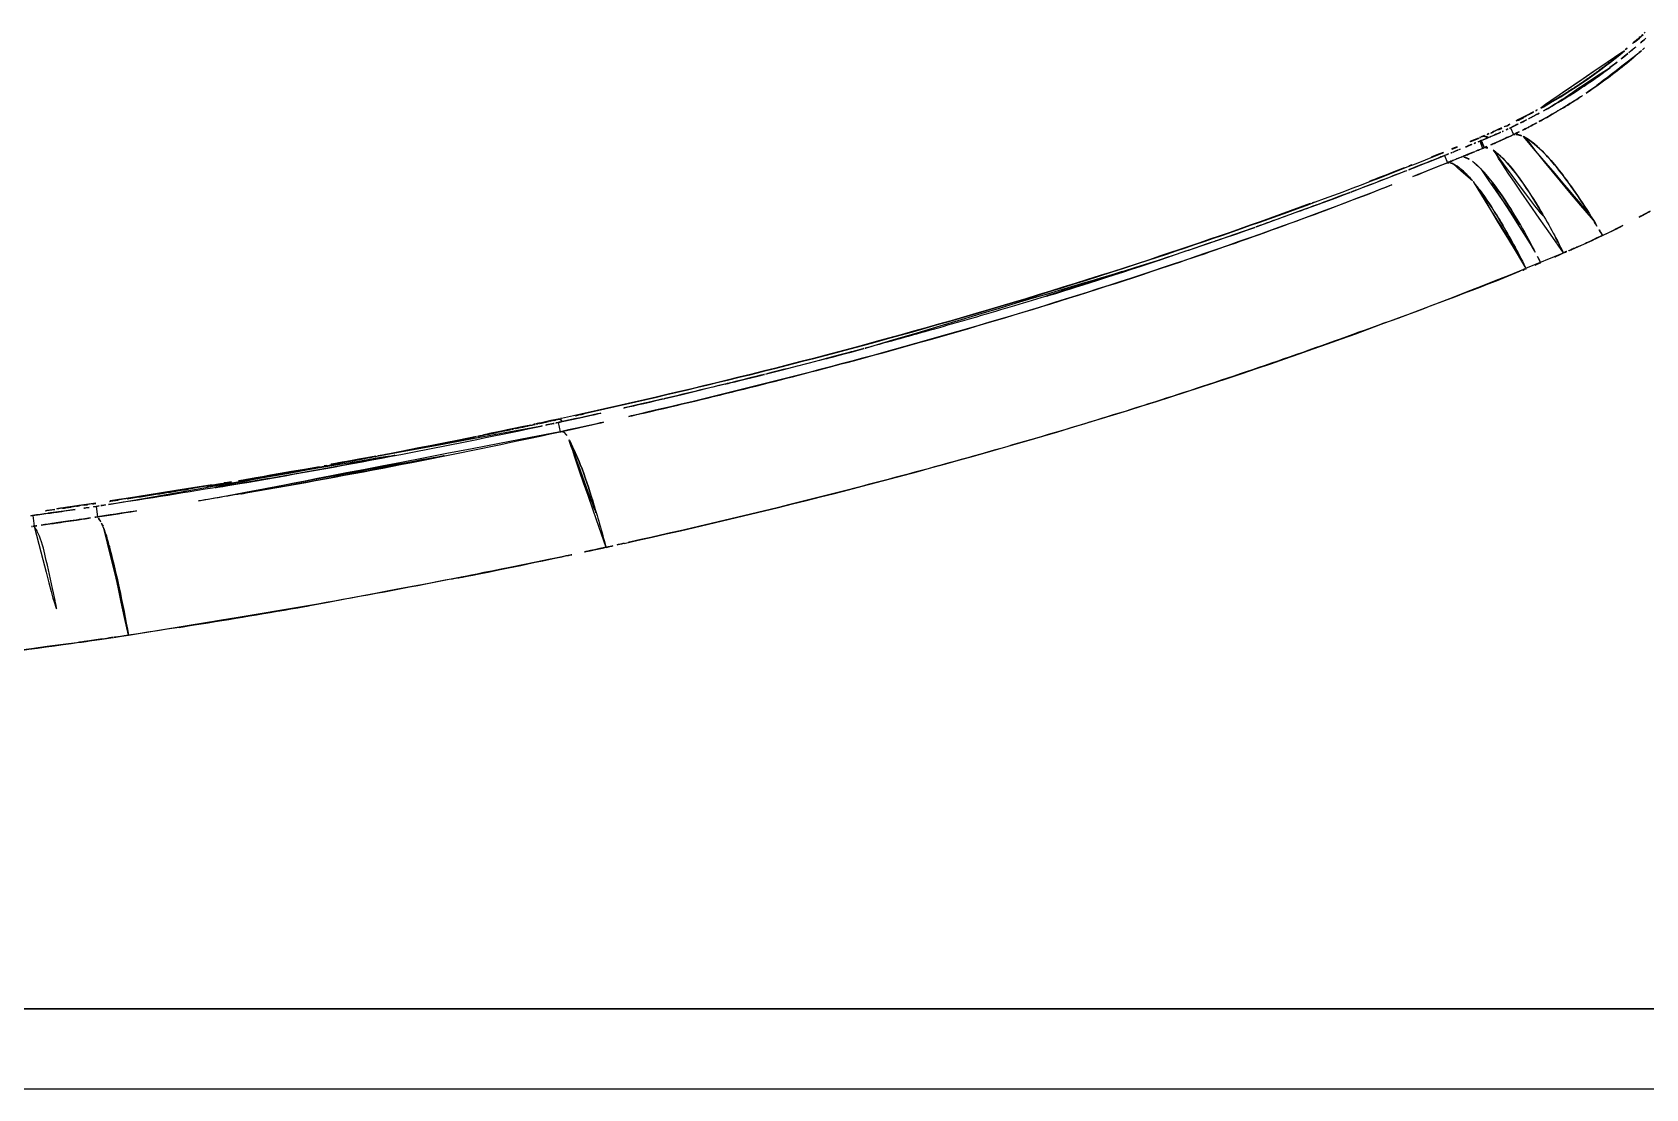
# Model space of a CAD drawing. Extents: x 16296660632 to 16296668616, y -37409619871 to -37409616241.
# Drawn here: x 16296666212.1 to 16296666272.4, y -37409617634.3 to -37409617594.8 of the extents above; entities that cross this region are included whole.
import ezdxf

# ---------------------------------------------------------------- set-up
doc = ezdxf.new("R2010")
doc.units = 0
doc.header["$LTSCALE"] = 10
doc.header["$MEASUREMENT"] = 0
doc.layers.get('0').update_dxf_attribs({"linetype": 'CONTINUOUS'})

msp = doc.modelspace()

# ---------------------------------------------------------------- linework, layer by layer
at = {"linetype": 'Continuous'}
for p, q in [((16296666266.228411, -37409617598.839828), (16296666266.3351, -37409617599.10424)), ((16296666266.28837, -37409617598.815277), (16296666266.39101, -37409617599.070328)), ((16296666267.37504, -37409617598.338753), (16296666267.489111, -37409617598.587463)), ((16296666264.91412, -37409617599.374153), (16296666265.020639, -37409617599.643753)), ((16296666265.538071, -37409617599.432678), (16296666265.020639, -37409617599.643753)), ((16296666267.95606, -37409617603.589127), (16296666269.362619, -37409617603.012642)), ((16296666231.78301, -37409617609.352654), (16296666231.85676, -37409617609.700546)), ((16296666231.85729, -37409617609.703041), (16296666231.918091, -37409617609.687691)), ((16296666214.50882, -37409617612.48761), (16296666214.56608, -37409617612.880043)), ((16296666212.138229, -37409617612.827217), (16296666212.19276, -37409617613.22506)), ((16296666429.93309, -37409617631.262497), (16296666195.131769, -37409617631.262497)), ((16296666195.131769, -37409617634.251938), (16296666429.93309, -37409617634.251938))]:
    msp.add_line(p, q, dxfattribs=at)
for points, start_tangent, end_tangent in [([(16296666271.801291, -37409617595.535133), (16296666272.496889, -37409617594.93644)], (0.771923561, 0.635715358), (0.743585693, 0.668640649)), ([(16296666272.339979, -37409617594.860313), (16296666272.1961, -37409617594.990013), (16296666271.64361, -37409617595.465874)], (-0.739611094, -0.673034494), (-0.769178027, -0.639034555)), ([(16296666272.13162, -37409617595.02037), (16296666272.035879, -37409617595.104851), (16296666271.73974, -37409617595.359627)], (-0.747719728, -0.664014464), (-0.764245819, -0.644925057)), ([(16296666272.434681, -37409617594.99173), (16296666271.92281, -37409617595.435837)], (-0.744510153, -0.667611138), (-0.765950874, -0.642899104)), ([(16296666272.225861, -37409617594.936157), (16296666272.13162, -37409617595.02037)], (-0.743618421, -0.66860425), (-0.747719728, -0.664014464)), ([(16296666272.31843, -37409617594.852417), (16296666272.225861, -37409617594.936157)], (-0.739545399, -0.67310668), (-0.743618421, -0.66860425)), ([(16296666272.40933, -37409617594.76918), (16296666272.31843, -37409617594.852417)], (-0.735499804, -0.677524935), (-0.739545399, -0.67310668)), ([(16296666271.64361, -37409617595.465874), (16296666268.672649, -37409617597.524239), (16296666267.86097, -37409617597.964058)], (-0.769178027, -0.639034555), (-0.889569192, -0.456800451)), ([(16296666271.53548, -37409617595.529747), (16296666271.4314, -37409617595.614731), (16296666271.111521, -37409617595.869003), (16296666270.77976, -37409617596.122047), (16296666270.435749, -37409617596.373543), (16296666270.07909, -37409617596.62307), (16296666269.709431, -37409617596.870193), (16296666269.32642, -37409617597.114418), (16296666268.929661, -37409617597.355247), (16296666268.51874, -37409617597.592148), (16296666268.37855, -37409617597.670151)], (-0.772505148, -0.635008501), (-0.875724715, -0.482810753)), ([(16296666272.07074, -37409617595.632332), (16296666271.98457, -37409617595.705452), (16296666271.29373, -37409617596.261337), (16296666270.51268, -37409617596.834831), (16296666270.425341, -37409617596.895592)], (-0.760559139, -0.649268662), (-0.822328548, -0.56901297)), ([(16296666271.09795, -37409617596.089737), (16296666271.801291, -37409617595.535133)], (0.798197594, 0.602395718), (0.771923561, 0.635715358)), ([(16296666271.769381, -37409617595.563362), (16296666271.09956, -37409617596.091881)], (-0.77210795, -0.635491395), (-0.797661052, -0.603105999)), ([(16296666271.73974, -37409617595.359627), (16296666271.53548, -37409617595.529747)], (-0.764245819, -0.644925056), (-0.772505148, -0.6350085)), ([(16296666271.81879, -37409617595.522568), (16296666271.769381, -37409617595.563362)], (-0.770137947, -0.637877373), (-0.77210795, -0.635491395)), ([(16296666271.92281, -37409617595.435837), (16296666271.81879, -37409617595.522568)], (-0.765950875, -0.642899104), (-0.770137947, -0.637877373)), ([(16296666272.07058, -37409617595.632149), (16296666272.592529, -37409617595.173653)], (0.762136868, 0.647415936), (0.740260662, 0.672319978)), ([(16296666272.190701, -37409617595.529137), (16296666272.07074, -37409617595.632332)], (-0.755755908, -0.654853424), (-0.760559139, -0.649268662)), ([(16296666272.38888, -37409617595.355629), (16296666272.190701, -37409617595.529137)], (-0.749335707, -0.662190303), (-0.755755908, -0.654853424)), ([(16296666271.09956, -37409617596.091881), (16296666270.858299, -37409617596.271553), (16296666269.165171, -37409617597.390259), (16296666268.924891, -37409617597.530617)], (-0.797661052, -0.603105999), (-0.866803358, -0.498650116)), ([(16296666270.425119, -37409617596.895264), (16296666270.99412, -37409617596.487427), (16296666272.07058, -37409617595.632149)], (0.822398703, 0.568911569), (0.762136868, 0.647415936)), ([(16296666268.923901, -37409617597.528893), (16296666271.09795, -37409617596.089737)], (0.866293061, 0.499536117), (0.798197594, 0.602395718)), ([(16296666269.855881, -37409617597.275482), (16296666270.425119, -37409617596.895264)], (0.840500519, 0.54181074), (0.822398703, 0.568911569)), ([(16296666270.425341, -37409617596.895592), (16296666269.8561, -37409617597.275833)], (-0.822328548, -0.56901297), (-0.840536643, -0.541754697)), ([(16296666268.19433, -37409617597.930687), (16296666268.863079, -37409617597.563828)], (0.885249159, 0.46511711), (0.86794395, 0.496662158)), ([(16296666268.37855, -37409617597.670151), (16296666268.23674, -37409617597.74762)], (-0.875724715, -0.482810753), (-0.879440825, -0.47600823)), ([(16296666268.864031, -37409617597.565491), (16296666268.19482, -37409617597.931633)], (-0.868459951, -0.495759329), (-0.885807506, -0.464052865)), ([(16296666268.73287, -37409617597.950867), (16296666269.287609, -37409617597.629143), (16296666269.855881, -37409617597.275482)], (0.872546498, 0.488531072), (0.840500519, 0.54181074)), ([(16296666268.863079, -37409617597.563828), (16296666268.89698, -37409617597.544388), (16296666268.923901, -37409617597.528893)], (0.86794395, 0.496662159), (0.866293061, 0.499536117)), ([(16296666268.924891, -37409617597.530617), (16296666268.864031, -37409617597.565491)], (-0.866803358, -0.498650116), (-0.868459952, -0.495759329)), ([(16296666269.8561, -37409617597.275833), (16296666269.626369, -37409617597.421791), (16296666268.73299, -37409617597.95108)], (-0.840536643, -0.541754697), (-0.87263899, -0.488365839)), ([(16296666267.197559, -37409617598.273178), (16296666267.04233, -37409617598.345551)], (-0.904589667, -0.426283396), (-0.908050188, -0.418861382)), ([(16296666267.316681, -37409617598.233612), (16296666267.05674, -37409617598.355476)], (-0.902489581, -0.430711685), (-0.908321692, -0.418272284)), ([(16296666267.35107, -37409617598.200073), (16296666267.197559, -37409617598.273178)], (-0.901094395, -0.433622984), (-0.904589667, -0.426283396)), ([(16296666267.375071, -37409617598.338837), (16296666268.129829, -37409617597.964439)], (0.904470816, 0.426535511), (0.886839253, 0.462078067)), ([(16296666268.23674, -37409617597.74762), (16296666268.093281, -37409617597.824539), (16296666267.652981, -37409617598.051781), (16296666267.35107, -37409617598.200073)], (-0.879440825, -0.47600823), (-0.901094395, -0.433622984)), ([(16296666267.86097, -37409617597.964058), (16296666267.316681, -37409617598.233612)], (-0.889569192, -0.456800451), (-0.902489581, -0.430711686)), ([(16296666267.98184, -37409617598.041656), (16296666267.37504, -37409617598.338753)], (-0.891009442, -0.453984773), (-0.905038412, -0.425329839)), ([(16296666268.09775, -37409617597.982147), (16296666267.98184, -37409617598.041656)], (-0.888196872, -0.459463075), (-0.891009442, -0.453984774)), ([(16296666268.0399, -37409617598.322166), (16296666268.14753, -37409617598.266647)], (0.89003298, 0.455896144), (0.887423774, 0.460954494)), ([(16296666268.14757, -37409617598.266731), (16296666268.03993, -37409617598.322227)], (-0.887522097, -0.460765154), (-0.890121599, -0.455723095)), ([(16296666268.129829, -37409617597.964439), (16296666268.19433, -37409617597.930687)], (0.886839253, 0.462078066), (0.885249159, 0.46511711)), ([(16296666268.19482, -37409617597.931633), (16296666268.09775, -37409617597.982147)], (-0.885807506, -0.464052865), (-0.888196872, -0.459463075)), ([(16296666268.14753, -37409617598.266647), (16296666268.680161, -37409617597.980293)], (0.887423774, 0.460954494), (0.87393523, 0.486042399)), ([(16296666268.680269, -37409617597.980476), (16296666268.62145, -37409617598.013062), (16296666268.14757, -37409617598.266731)], (-0.874031234, -0.485869737), (-0.887522097, -0.460765154)), ([(16296666268.680161, -37409617597.980293), (16296666268.73287, -37409617597.950867)], (0.87393523, 0.486042398), (0.872546499, 0.488531071)), ([(16296666268.73299, -37409617597.95108), (16296666268.680269, -37409617597.980476)], (-0.87263899, -0.488365839), (-0.874031234, -0.485869737)), ([(16296666266.179951, -37409617598.720863), (16296666265.38283, -37409617599.04847)], (-0.9239062, -0.382619045), (-0.925939591, -0.377671648)), ([(16296666266.18601, -37409617598.733261), (16296666265.38891, -37409617599.060867)], (-0.923908045, -0.382614589), (-0.92594086, -0.377668537)), ([(16296666265.728781, -37409617599.04467), (16296666266.228821, -37409617598.840042)], (0.926025944, 0.377459866), (0.924965876, 0.380050166)), ([(16296666266.081989, -37409617598.899696), (16296666265.93552, -37409617598.959518)], (-0.925686974, -0.378290399), (-0.925883133, -0.377810036)), ([(16296666266.2286, -37409617598.839752), (16296666266.081989, -37409617598.899696)], (-0.925490099, -0.3787718), (-0.925686974, -0.378290398)), ([(16296666266.239771, -37409617598.696068), (16296666266.179951, -37409617598.720863)], (-0.923751383, -0.382992666), (-0.9239062, -0.382619045)), ([(16296666266.24176, -37409617598.710167), (16296666266.18601, -37409617598.733261)], (-0.923763831, -0.382962641), (-0.923908045, -0.382614589)), ([(16296666266.228821, -37409617598.840042), (16296666266.248779, -37409617598.831848), (16296666266.268681, -37409617598.823647), (16296666266.28854, -37409617598.815453)], (0.925348471, 0.379117669), (0.924077385, 0.382205424)), ([(16296666266.28833, -37409617598.815178), (16296666266.268471, -37409617598.823357), (16296666266.24856, -37409617598.831551), (16296666266.228411, -37409617598.839828)], (-0.924589468, -0.380964979), (-0.924960463, -0.38006334)), ([(16296666266.26829, -37409617598.688744), (16296666266.24176, -37409617598.710167)], (-0.826195942, -0.563382877), (-0.725592402, -0.688124746)), ([(16296666266.303221, -37409617598.669746), (16296666266.239771, -37409617598.696068)], (-0.92358684, -0.383389292), (-0.923751383, -0.382992666)), ([(16296666266.28854, -37409617598.815453), (16296666266.37849, -37409617598.778633), (16296666266.46817, -37409617598.741386), (16296666266.55752, -37409617598.703743)], (0.926433434, 0.376458619), (0.920508069, 0.390723552)), ([(16296666266.295179, -37409617598.832199), (16296666266.28833, -37409617598.815178)], (-0.373378102, 0.927679251), (-0.373377855, 0.927679351)), ([(16296666266.390739, -37409617599.070427), (16296666266.385241, -37409617599.055946), (16296666266.379589, -37409617599.041908), (16296666266.373751, -37409617599.027397), (16296666266.364969, -37409617599.005592), (16296666266.356039, -37409617598.983414), (16296666266.350361, -37409617598.969299), (16296666266.343241, -37409617598.951607), (16296666266.33416, -37409617598.929047), (16296666266.32247, -37409617598.899986), (16296666266.307489, -37409617598.862778), (16296666266.295179, -37409617598.832199)], (-0.338593049, 0.940932913), (-0.373378104, 0.92767925)), ([(16296666266.303659, -37409617598.669159), (16296666266.34141, -37409617598.657822), (16296666266.3685, -37409617598.654427)], (0.923805322, 0.382862544), (0.998126159, 0.06118963)), ([(16296666266.327971, -37409617598.661438), (16296666266.303221, -37409617598.669739)], (-0.967332789, -0.253509912), (-0.923629017, -0.383287671)), ([(16296666266.557381, -37409617598.703613), (16296666266.468321, -37409617598.74115), (16296666266.37863, -37409617598.778389), (16296666266.28837, -37409617598.815277)], (-0.920383446, -0.391017022), (-0.92670477, -0.375790193)), ([(16296666266.40416, -37409617598.627113), (16296666266.303659, -37409617598.669151)], (-0.921525694, -0.388317391), (-0.92354081, -0.383500161)), ([(16296666266.367161, -37409617598.65506), (16296666266.327971, -37409617598.661438)], (-0.997550983, -0.069943099), (-0.967332788, -0.253509914)), ([(16296666266.3685, -37409617598.654427), (16296666266.46994, -37409617598.667603), (16296666266.512541, -37409617598.682701), (16296666266.513981, -37409617598.683296)], (0.998126159, 0.06118963), (0.92429156, -0.381687193)), ([(16296666266.55752, -37409617598.703743), (16296666266.46084, -37409617598.665573), (16296666266.37603, -37409617598.654617), (16296666266.367161, -37409617598.65506)], (-0.891701421, 0.4526241), (-0.997550983, -0.069943099)), ([(16296666266.566311, -37409617598.557968), (16296666266.40416, -37409617598.627113)], (-0.918213824, -0.396085058), (-0.921525694, -0.388317391)), ([(16296666266.513981, -37409617598.683296), (16296666266.5576, -37409617598.703484)], (0.924291559, -0.381687193), (0.890645957, -0.454697458)), ([(16296666266.954519, -37409617598.840134), (16296666266.770309, -37409617598.920937), (16296666266.394951, -37409617599.080093)], (-0.914016984, -0.405675921), (-0.923755829, -0.382981942)), ([(16296666266.5576, -37409617598.703484), (16296666267.375071, -37409617598.338837)], (0.921664785, 0.387987144), (0.904470816, 0.426535511)), ([(16296666266.732969, -37409617598.501259), (16296666266.5112, -37409617598.597328)], (-0.915291089, -0.402793026), (-0.919880933, -0.392197743)), ([(16296666266.648081, -37409617598.664917), (16296666266.557381, -37409617598.703613)], (-0.919034288, -0.394177595), (-0.920629488, -0.390437377)), ([(16296666267.04233, -37409617598.345551), (16296666266.72673, -37409617598.487984), (16296666266.566311, -37409617598.557968)], (-0.908050187, -0.418861382), (-0.918213824, -0.396085058)), ([(16296666267.01136, -37409617598.505577), (16296666266.82963, -37409617598.586166), (16296666266.648081, -37409617598.664917)], (-0.912469258, -0.409145272), (-0.919034289, -0.394177595)), ([(16296666266.76997, -37409617598.921204), (16296666266.954519, -37409617598.840134)], (0.917304145, 0.398187275), (0.913800912, 0.406162399)), ([(16296666267.05674, -37409617598.355476), (16296666266.732969, -37409617598.501259)], (-0.908321692, -0.418272284), (-0.915291089, -0.402793026)), ([(16296666266.954519, -37409617598.840134), (16296666267.13555, -37409617598.758743), (16296666267.491699, -37409617598.593109)], (0.913800912, 0.406162399), (0.903127543, 0.429372381)), ([(16296666267.015181, -37409617598.813103), (16296666266.954519, -37409617598.840134)], (-0.912841894, -0.40831321), (-0.914016984, -0.405675921)), ([(16296666267.10227, -37409617598.464592), (16296666267.01136, -37409617598.505577)], (-0.910769847, -0.412914381), (-0.912469258, -0.409145272)), ([(16296666267.491699, -37409617598.593109), (16296666267.135969, -37409617598.758636), (16296666267.015181, -37409617598.813103)], (-0.902678669, -0.430315256), (-0.912841894, -0.408313209)), ([(16296666267.28413, -37409617598.381233), (16296666267.10227, -37409617598.464592)], (-0.907312291, -0.420457377), (-0.910769847, -0.412914381)), ([(16296666267.37509, -37409617598.338852), (16296666267.28413, -37409617598.381233)], (-0.905558038, -0.424222394), (-0.907312292, -0.420457376)), ([(16296666267.491699, -37409617598.593109), (16296666268.0399, -37409617598.322166)], (0.902747661, 0.430170502), (0.89003298, 0.455896144)), ([(16296666267.491699, -37409617598.593109), (16296666267.657301, -37409617598.596191)], (0.983456979, 0.181141849), (0.9825272, -0.186119051)), ([(16296666267.657709, -37409617598.593803), (16296666267.491699, -37409617598.593109)], (-0.984946912, 0.17285711), (-0.983459577, -0.181127745)), ([(16296666267.657301, -37409617598.596191), (16296666267.7724, -37409617598.628571), (16296666267.856239, -37409617598.663757)], (0.9825272, -0.186119051), (0.904062677, -0.427399902)), ([(16296666268.03993, -37409617598.322227), (16296666267.491699, -37409617598.593109)], (-0.890121599, -0.455723095), (-0.902740973, -0.430184537)), ([(16296666270.480511, -37409617601.796982), (16296666269.794319, -37409617600.740837), (16296666268.828819, -37409617599.491142), (16296666268.04904, -37409617598.77433), (16296666267.657709, -37409617598.593803)], (-0.522014277, 0.852936747), (-0.984946912, 0.17285711)), ([(16296666267.856239, -37409617598.663757), (16296666267.93013, -37409617598.70182), (16296666268.098009, -37409617598.807861), (16296666268.461849, -37409617599.110489), (16296666268.861151, -37409617599.52758), (16296666269.294559, -37409617600.054718), (16296666269.763439, -37409617600.696297), (16296666270.27055, -37409617601.461212), (16296666270.48011, -37409617601.797234)], (0.904062677, -0.427399901), (0.522828328, -0.852437997)), ([(16296666264.87109, -37409617599.271027), (16296666253.82823, -37409617603.299019), (16296666238.932911, -37409617607.577873), (16296666232.75128, -37409617609.028397)], (-0.927232481, -0.374486216), (-0.976515602, -0.215446698)), ([(16296666264.914129, -37409617599.374153), (16296666261.44874, -37409617600.730278)], (-0.92717391, -0.374631205), (-0.93512889, -0.354307719)), ([(16296666264.865, -37409617599.258636), (16296666263.690689, -37409617599.727669)], (-0.927231524, -0.374488585), (-0.930078943, -0.367359715)), ([(16296666264.262341, -37409617599.635963), (16296666264.74127, -37409617599.444221)], (0.928835773, 0.37049171), (0.927924251, 0.372768808)), ([(16296666264.74127, -37409617599.444221), (16296666264.91247, -37409617599.375366)], (0.927924251, 0.372768808), (0.927613377, 0.373541727)), ([(16296666264.91247, -37409617599.375366), (16296666265.23291, -37409617599.246033)], (0.927613377, 0.373541727), (0.927011087, 0.375033924)), ([(16296666265.05961, -37409617599.315353), (16296666264.91412, -37409617599.374153)], (-0.927048193, -0.374942192), (-0.927240239, -0.374467006)), ([(16296666265.38283, -37409617599.04847), (16296666264.865, -37409617599.258636)], (-0.925939591, -0.377671648), (-0.927231524, -0.374488585)), ([(16296666265.38891, -37409617599.060867), (16296666264.87109, -37409617599.271027)], (-0.92594086, -0.377668537), (-0.927232481, -0.374486216)), ([(16296666265.20525, -37409617599.256409), (16296666265.05961, -37409617599.315353)], (-0.926855436, -0.375418435), (-0.927048193, -0.374942191)), ([(16296666265.23291, -37409617599.246033), (16296666265.728781, -37409617599.04467)], (0.927011087, 0.375033924), (0.926025944, 0.377459866)), ([(16296666265.351021, -37409617599.197319), (16296666265.20525, -37409617599.256409)], (-0.926661963, -0.375895738), (-0.926855436, -0.375418435)), ([(16296666265.365471, -37409617599.503242), (16296666265.538071, -37409617599.432693)], (0.925782699, 0.378056073), (0.92549443, 0.378761219)), ([(16296666265.496941, -37409617599.138077), (16296666265.351021, -37409617599.197319)], (-0.926467922, -0.376373737), (-0.926661963, -0.375895738)), ([(16296666265.538071, -37409617599.432693), (16296666265.64275, -37409617599.392883)], (0.938286184, 0.345859851), (0.931191436, 0.364530534)), ([(16296666265.64275, -37409617599.392883), (16296666265.538071, -37409617599.432693)], (-0.931365344, -0.364085974), (-0.93774446, -0.347325968)), ([(16296666265.689079, -37409617599.446228), (16296666265.538071, -37409617599.432678)], (-0.965060806, 0.26202603), (-0.994821744, -0.101635123)), ([(16296666265.93552, -37409617598.959518), (16296666265.78919, -37409617599.019188), (16296666265.496941, -37409617599.138077)], (-0.925883133, -0.377810037), (-0.926467922, -0.376373737)), ([(16296666265.64275, -37409617599.392883), (16296666265.644779, -37409617599.392067), (16296666265.73987, -37409617599.354134)], (0.931191436, 0.364530534), (0.9271806, 0.374614649)), ([(16296666265.73987, -37409617599.354134), (16296666265.644791, -37409617599.392067), (16296666265.64275, -37409617599.392883)], (-0.927083623, -0.374854579), (-0.931365344, -0.364085974)), ([(16296666265.68902, -37409617599.446442), (16296666266.05538, -37409617599.670349)], (0.96460443, -0.263701146), (0.760993539, -0.648759458)), ([(16296666265.73987, -37409617599.354134), (16296666265.76577, -37409617599.343643), (16296666265.89629, -37409617599.290619), (16296666265.955219, -37409617599.266487)], (0.9271806, 0.374614649), (0.925083319, 0.379764207)), ([(16296666265.85288, -37409617599.308281), (16296666265.76634, -37409617599.343407), (16296666265.73987, -37409617599.354134)], (-0.92627423, -0.37685017), (-0.927083624, -0.374854578)), ([(16296666266.274719, -37409617599.87265), (16296666266.05764, -37409617599.671173), (16296666265.689079, -37409617599.446228)], (-0.704399037, 0.709804196), (-0.965060806, 0.26202603)), ([(16296666265.89772, -37409617599.290009), (16296666265.85288, -37409617599.308281)], (-0.925865425, -0.377853431), (-0.92627423, -0.37685017)), ([(16296666265.94359, -37409617599.271263), (16296666265.89772, -37409617599.290009)], (-0.925385082, -0.379028298), (-0.925865425, -0.37785343)), ([(16296666265.955219, -37409617599.266487), (16296666266.03558, -37409617599.233414), (16296666266.08857, -37409617599.21151)], (0.925083319, 0.379764207), (0.923967678, 0.382470562)), ([(16296666266.037991, -37409617599.232437), (16296666265.94359, -37409617599.271263)], (-0.924319128, -0.381620425), (-0.925385082, -0.379028298)), ([(16296666266.08857, -37409617599.21151), (16296666266.037991, -37409617599.232437)], (-0.923714849, -0.383080773), (-0.924319128, -0.381620427)), ([(16296666266.08857, -37409617599.21151), (16296666266.183029, -37409617599.172234), (16296666266.336241, -37409617599.107643)], (0.923967678, 0.382470562), (0.920356963, 0.391079354)), ([(16296666266.336241, -37409617599.107628), (16296666266.184549, -37409617599.171532), (16296666266.08857, -37409617599.21151)], (-0.920525688, -0.390682042), (-0.923714848, -0.383080773)), ([(16296666266.336439, -37409617599.107552), (16296666266.363131, -37409617599.095863), (16296666266.38241, -37409617599.087021), (16296666266.394279, -37409617599.080833)], (0.918297358, 0.395891352), (0.859066389, 0.511864181)), ([(16296666266.394951, -37409617599.080093), (16296666266.36421, -37409617599.09539), (16296666266.336241, -37409617599.107628)], (-0.730094274, -0.683346436), (-0.91924647, -0.393682521)), ([(16296666266.394939, -37409617599.080093), (16296666266.646021, -37409617598.974571)], (0.924161932, 0.382000947), (0.919610756, 0.392830825)), ([(16296666266.394951, -37409617599.080093), (16296666266.725531, -37409617599.174744)], (0.994599528, 0.103787176), (0.848947941, -0.528476484)), ([(16296666269.362619, -37409617603.012642), (16296666268.44994, -37409617601.348671), (16296666267.59128, -37409617600.059097), (16296666266.89562, -37409617599.301521), (16296666266.394951, -37409617599.080093)], (-0.452670764, 0.891677733), (-0.994599359, -0.103788801)), ([(16296666266.646021, -37409617598.974571), (16296666266.76997, -37409617598.921204)], (0.919610756, 0.392830825), (0.917304145, 0.398187275)), ([(16296666266.725531, -37409617599.174744), (16296666266.920561, -37409617599.322037), (16296666267.64999, -37409617600.136887), (16296666268.485531, -37409617601.408363), (16296666269.066351, -37409617602.442093)], (0.848947941, -0.528476484), (0.469749164, -0.882799934)), ([(16296666263.40353, -37409617599.840782), (16296666260.036091, -37409617601.122543)], (-0.930758188, -0.365635332), (-0.938248368, -0.345962426)), ([(16296666261.448641, -37409617600.730003), (16296666261.65003, -37409617600.653587), (16296666263.291771, -37409617600.019913), (16296666264.262341, -37409617599.635963)], (0.935178535, 0.354176662), (0.928835773, 0.37049171)), ([(16296666261.644131, -37409617600.974762), (16296666265.020639, -37409617599.643761)], (0.93416084, 0.356852245), (0.926336482, 0.376697122)), ([(16296666265.020651, -37409617599.643753), (16296666261.644159, -37409617600.974823)], (-0.926335655, -0.376699155), (-0.934151194, -0.356877495)), ([(16296666263.690689, -37409617599.727669), (16296666263.40353, -37409617599.840782)], (-0.930078943, -0.367359715), (-0.930758188, -0.365635332)), ([(16296666265.020639, -37409617599.643753), (16296666265.192989, -37409617599.573601), (16296666265.365471, -37409617599.503242)], (0.926356746, 0.376647287), (0.925782699, 0.378056073)), ([(16296666265.020639, -37409617599.643753), (16296666265.16881, -37409617599.662117)], (0.995322513, 0.096607944), (0.954571475, -0.297982045)), ([(16296666265.16464, -37409617599.659927), (16296666265.020651, -37409617599.643753)], (-0.959425812, 0.281961189), (-0.995326935, -0.096562373)), ([(16296666265.16881, -37409617599.662117), (16296666265.25293, -37409617599.695396), (16296666265.341009, -37409617599.743179)], (0.954571475, -0.297982045), (0.853227845, -0.521538344)), ([(16296666265.95599, -37409617600.316757), (16296666265.881229, -37409617600.230042), (16296666265.55958, -37409617599.905251), (16296666265.41073, -37409617599.787392), (16296666265.27072, -37409617599.702362), (16296666265.16464, -37409617599.659927)], (-0.645325056, 0.763908091), (-0.959425812, 0.281961189)), ([(16296666265.341009, -37409617599.743179), (16296666265.388639, -37409617599.773903), (16296666265.53504, -37409617599.885536)], (0.853227845, -0.521538345), (0.765185915, -0.643809378)), ([(16296666265.53504, -37409617599.885536), (16296666265.86517, -37409617600.212631), (16296666265.95573, -37409617600.316978)], (0.765185916, -0.643809378), (0.646162038, -0.76320025)), ([(16296666266.05538, -37409617599.670349), (16296666266.271879, -37409617599.871208)], (0.760993539, -0.648759458), (0.704634304, -0.709570643)), ([(16296666266.27401, -37409617599.873352), (16296666266.760071, -37409617600.452454), (16296666267.596821, -37409617601.719887), (16296666268.190571, -37409617602.77549)], (0.704059739, -0.71014075), (0.469639953, -0.882858037)), ([(16296666268.19416, -37409617602.781471), (16296666267.59565, -37409617601.716164), (16296666266.7612, -37409617600.451981), (16296666266.274719, -37409617599.87265)], (-0.468966838, 0.883215775), (-0.704399037, 0.709804196)), ([(16296666265.983299, -37409617600.349777), (16296666266.23332, -37409617600.668159), (16296666266.634569, -37409617601.24675), (16296666267.061001, -37409617601.935822), (16296666267.504271, -37409617602.721313), (16296666267.930479, -37409617603.538208)], (0.64066146, -0.767823478), (0.449619944, -0.893219965)), ([(16296666267.93049, -37409617603.538208), (16296666267.027361, -37409617601.878067), (16296666266.61512, -37409617601.216454), (16296666266.233379, -37409617600.668228), (16296666265.95599, -37409617600.316757)], (-0.449503276, 0.893278682), (-0.645325056, 0.763908091)), ([(16296666259.89526, -37409617601.1744), (16296666253.879841, -37409617603.267639), (16296666238.973921, -37409617607.553688), (16296666231.907829, -37409617609.199051)], (-0.938543278, -0.345161579), (-0.977272553, -0.211986691)), ([(16296666261.644159, -37409617600.974823), (16296666248.69171, -37409617605.373207), (16296666235.976471, -37409617608.766037)], (-0.934151194, -0.356877495), (-0.973275082, -0.229642361)), ([(16296666235.976749, -37409617608.767227), (16296666243.26935, -37409617606.921188), (16296666254.326031, -37409617603.589142), (16296666261.644131, -37409617600.974762)], (0.973298332, 0.229543801), (0.93416084, 0.356852245)), ([(16296666257.904051, -37409617602.029663), (16296666258.015551, -37409617601.990059), (16296666259.90316, -37409617601.307129), (16296666261.3526, -37409617600.76635)], (0.942437467, 0.334382446), (0.935383043, 0.353636202)), ([(16296666261.352711, -37409617600.766632), (16296666257.90419, -37409617602.030052)], (-0.93533773, -0.353756032), (-0.942448801, -0.334350502)), ([(16296666260.036091, -37409617601.122543), (16296666259.89526, -37409617601.1744)], (-0.938248368, -0.345962426), (-0.938543278, -0.345161579)), ([(16296666261.3526, -37409617600.76635), (16296666261.448641, -37409617600.730003)], (0.935383043, 0.353636202), (0.935178535, 0.354176662)), ([(16296666261.44874, -37409617600.730278), (16296666261.352711, -37409617600.766632)], (-0.93512889, -0.354307719), (-0.93533773, -0.353756032)), ([(16296666270.48011, -37409617601.797234), (16296666270.822229, -37409617602.369972)], (0.522828328, -0.852437997), (0.503204597, -0.864167307)), ([(16296666270.821501, -37409617602.368423), (16296666272.60309, -37409617601.45237)], (0.904387146, 0.42671289), (0.873152698, 0.487446782)), ([(16296666272.604639, -37409617601.455177), (16296666272.53681, -37409617601.49247), (16296666271.58494, -37409617601.99025)], (-0.875535851, -0.483153157), (-0.894328532, -0.447410859)), ([(16296666254.286579, -37409617603.271263), (16296666255.96804, -37409617602.704453), (16296666257.779539, -37409617602.073792)], (0.949100118, 0.314974547), (0.942678706, 0.333701748)), ([(16296666257.779671, -37409617602.074173), (16296666254.286579, -37409617603.271271)], (-0.942691917, -0.333664427), (-0.949150053, -0.31482404)), ([(16296666257.779539, -37409617602.073792), (16296666257.904051, -37409617602.029663)], (0.942678706, 0.333701748), (0.942437467, 0.334382446)), ([(16296666257.90419, -37409617602.030052), (16296666257.779671, -37409617602.074173)], (-0.9424488, -0.334350502), (-0.942691917, -0.333664427)), ([(16296666269.066351, -37409617602.442093), (16296666269.32478, -37409617602.938309)], (0.469749164, -0.882799934), (0.454634701, -0.890677994)), ([(16296666269.69663, -37409617602.873177), (16296666269.86002, -37409617602.803413), (16296666270.34663, -37409617602.589203), (16296666270.822229, -37409617602.369972)], (0.920708314, 0.390251457), (0.904393277, 0.426699896)), ([(16296666270.817301, -37409617602.362633), (16296666269.68494, -37409617602.878067)], (-0.904596376, -0.426269161), (-0.914764805, -0.403986822)), ([(16296666270.822229, -37409617602.369972), (16296666270.480511, -37409617601.796982)], (-0.503204591, 0.86416731), (-0.522014277, 0.852936747)), ([(16296666271.58494, -37409617601.99025), (16296666270.817301, -37409617602.362633)], (-0.894328532, -0.447410859), (-0.904596376, -0.42626916)), ([(16296666268.19384, -37409617602.781639), (16296666268.47365, -37409617603.32032)], (0.469430754, -0.88296929), (0.453135899, -0.891441449)), ([(16296666268.49798, -37409617603.368263), (16296666268.19416, -37409617602.781471)], (-0.451375701, 0.892334005), (-0.468966838, 0.883215775)), ([(16296666269.365141, -37409617603.018311), (16296666268.50547, -37409617603.386017)], (-0.916834884, -0.399266573), (-0.921876456, -0.387483934)), ([(16296666269.32478, -37409617602.938309), (16296666269.362619, -37409617603.012642)], (0.454634701, -0.890677994), (0.452670694, -0.891677769)), ([(16296666269.362619, -37409617603.012642), (16296666269.69663, -37409617602.873177)], (0.924818794, 0.380407937), (0.920708314, 0.390251457)), ([(16296666269.68494, -37409617602.878067), (16296666269.365141, -37409617603.018311)], (-0.914764805, -0.403986822), (-0.916834884, -0.399266573)), ([(16296666234.246389, -37409617613.870827), (16296666250.9314, -37409617609.557358), (16296666267.884291, -37409617603.618607)], (0.976424496, 0.215859224), (0.92666815, 0.375880486)), ([(16296666267.744301, -37409617603.701363), (16296666262.88088, -37409617605.560463), (16296666255.388161, -37409617608.164886), (16296666248.325661, -37409617610.320282), (16296666240.387621, -37409617612.435043), (16296666234.50189, -37409617613.812393)], (-0.925742918, -0.378153473), (-0.976356873, -0.216164881)), ([(16296666243.31238, -37409617606.561569), (16296666245.800421, -37409617605.874474), (16296666248.66901, -37409617605.040909), (16296666251.314461, -37409617604.230812), (16296666253.744459, -37409617603.450256), (16296666254.21328, -37409617603.295563)], (0.965504242, 0.260387326), (0.949227891, 0.314589272)), ([(16296666254.21328, -37409617603.29557), (16296666243.31238, -37409617606.561546)], (-0.949278344, -0.314436999), (-0.965460923, -0.260547896)), ([(16296666254.21328, -37409617603.295563), (16296666254.286579, -37409617603.271263)], (0.949227891, 0.314589273), (0.949100118, 0.314974547)), ([(16296666254.286579, -37409617603.271271), (16296666254.21328, -37409617603.29557)], (-0.949150053, -0.314824041), (-0.949278343, -0.314436999)), ([(16296666267.89323, -37409617603.640358), (16296666267.744301, -37409617603.701363)], (-0.925028524, -0.379897656), (-0.925742918, -0.378153473)), ([(16296666267.884291, -37409617603.618607), (16296666267.956209, -37409617603.589417)], (0.92666815, 0.375880485), (0.926501762, 0.376290428)), ([(16296666267.96501, -37409617603.610847), (16296666267.89323, -37409617603.640358)], (-0.924677032, -0.380752395), (-0.925028524, -0.379897656)), ([(16296666267.930479, -37409617603.538208), (16296666267.95606, -37409617603.589127)], (0.449619945, -0.893219964), (0.448111389, -0.893977731)), ([(16296666267.956209, -37409617603.589417), (16296666267.93049, -37409617603.538208)], (-0.448102646, 0.893982113), (-0.449503277, 0.893278682)), ([(16296666268.50547, -37409617603.386017), (16296666267.96501, -37409617603.610847)], (-0.921876456, -0.387483934), (-0.924677032, -0.380752395)), ([(16296666268.47365, -37409617603.32032), (16296666268.49798, -37409617603.368263)], (0.453135899, -0.891441449), (0.451882127, -0.892077655)), ([(16296666239.614491, -37409617607.524673), (16296666242.7005, -37409617606.725632), (16296666243.163719, -37409617606.601608)], (0.969820878, 0.243818509), (0.965688399, 0.259703516)), ([(16296666243.163719, -37409617606.601608), (16296666239.614611, -37409617607.525108)], (-0.965645526, -0.259862883), (-0.969805225, -0.243880761)), ([(16296666243.163719, -37409617606.601608), (16296666243.31238, -37409617606.561569)], (0.965688399, 0.259703516), (0.965504242, 0.260387326)), ([(16296666243.31238, -37409617606.561546), (16296666243.163719, -37409617606.601608)], (-0.965460923, -0.260547896), (-0.965645526, -0.259862883)), ([(16296666235.770491, -37409617608.456543), (16296666239.36141, -37409617607.588127), (16296666239.427691, -37409617607.571541)], (0.973774681, 0.227514549), (0.970024961, 0.243005299)), ([(16296666239.427811, -37409617607.571999), (16296666235.770571, -37409617608.456848)], (-0.970011428, -0.243059312), (-0.973808313, -0.227370554)), ([(16296666239.427691, -37409617607.571541), (16296666239.614491, -37409617607.524673)], (0.970024961, 0.243005299), (0.969820878, 0.243818509)), ([(16296666239.614611, -37409617607.525108), (16296666239.427811, -37409617607.571999)], (-0.969805225, -0.243880762), (-0.970011428, -0.243059312)), ([(16296666235.66157, -37409617608.482277), (16296666231.93502, -37409617609.319733)], (-0.9739147, -0.226914427), (-0.977331479, -0.211714857)), ([(16296666235.661501, -37409617608.481979), (16296666235.770491, -37409617608.456543)], (0.973879586, 0.227065084), (0.973774681, 0.227514549)), ([(16296666235.770571, -37409617608.456848), (16296666235.66157, -37409617608.482277)], (-0.973808313, -0.227370554), (-0.9739147, -0.226914427)), ([(16296666231.918091, -37409617609.687691), (16296666235.976749, -37409617608.767227)], (0.977066211, 0.212935716), (0.973298332, 0.229543801)), ([(16296666231.935169, -37409617609.320099), (16296666235.661501, -37409617608.481979)], (0.977304428, 0.211839693), (0.973879586, 0.227065084)), ([(16296666232.75128, -37409617609.028397), (16296666231.91074, -37409617609.21228)], (-0.976515602, -0.215446698), (-0.977272749, -0.211985786)), ([(16296666235.976471, -37409617608.766037), (16296666231.91802, -37409617609.687561)], (-0.973275082, -0.229642361), (-0.976972588, -0.213364856)), ([(16296666230.959551, -37409617609.526703), (16296666225.89332, -37409617610.545517), (16296666220.137381, -37409617611.590637), (16296666214.800369, -37409617612.444237)], (-0.9786322, -0.20561862), (-0.989032269, -0.147699596)), ([(16296666231.85054, -37409617609.702232), (16296666225.94342, -37409617610.914574), (16296666220.180771, -37409617611.973846), (16296666218.332239, -37409617612.286324)], (-0.977563313, -0.210641803), (-0.986605079, -0.163126999)), ([(16296666229.51149, -37409617609.719566), (16296666229.38084, -37409617609.746536), (16296666229.195669, -37409617609.784637), (16296666228.993019, -37409617609.826187), (16296666228.77099, -37409617609.871513), (16296666228.73122, -37409617609.879623)], (-0.97930485, -0.202390738), (-0.979902655, -0.199476283)), ([(16296666230.7544, -37409617609.446709), (16296666230.609659, -37409617609.47744), (16296666230.12262, -37409617609.580177), (16296666229.59483, -37409617609.69043), (16296666229.02652, -37409617609.807831), (16296666228.729, -37409617609.868759)], (-0.978135262, -0.207969731), (-0.979787655, -0.200040371)), ([(16296666229.79738, -37409617609.660316), (16296666229.704769, -37409617609.67955), (16296666229.549999, -37409617609.711609), (16296666229.51149, -37409617609.719566)], (-0.979083485, -0.203458911), (-0.97930485, -0.202390738)), ([(16296666230.017611, -37409617609.614464), (16296666229.976641, -37409617609.623009), (16296666229.84656, -37409617609.650101), (16296666229.79738, -37409617609.660316)], (-0.978916782, -0.204259478), (-0.979083485, -0.203458911)), ([(16296666230.096149, -37409617609.598061), (16296666230.017611, -37409617609.614464)], (-0.978857327, -0.20454421), (-0.978916782, -0.204259478)), ([(16296666230.378481, -37409617609.53891), (16296666230.309891, -37409617609.553307), (16296666230.206381, -37409617609.574997), (16296666230.096149, -37409617609.598061)], (-0.97863355, -0.205612195), (-0.978857327, -0.20454421)), ([(16296666230.58428, -37409617609.495567), (16296666230.511209, -37409617609.510986), (16296666230.412319, -37409617609.531799), (16296666230.378481, -37409617609.53891)], (-0.978459451, -0.2064391), (-0.97863355, -0.205612194)), ([(16296666230.65634, -37409617609.480362), (16296666230.620741, -37409617609.487877), (16296666230.58428, -37409617609.495567)], (-0.978399871, -0.206721293), (-0.978459451, -0.2064391)), ([(16296666230.849461, -37409617609.439491), (16296666230.807289, -37409617609.448433), (16296666230.723869, -37409617609.466087), (16296666230.65634, -37409617609.480362)], (-0.978261818, -0.207373614), (-0.978399871, -0.206721293)), ([(16296666230.93474, -37409617609.408302), (16296666230.7544, -37409617609.446709)], (-0.978005973, -0.208576887), (-0.978135262, -0.207969731)), ([(16296666230.91921, -37409617609.424698), (16296666230.8771, -37409617609.433632), (16296666230.849461, -37409617609.439491)], (-0.978218895, -0.207575994), (-0.978261818, -0.207373614)), ([(16296666231.790791, -37409617609.224274), (16296666231.461109, -37409617609.295479), (16296666231.056049, -37409617609.382408), (16296666230.96191, -37409617609.402496), (16296666230.93199, -37409617609.40889)], (-0.97732684, -0.21173627), (-0.978001104, -0.208599713)), ([(16296666231.0173, -37409617609.40387), (16296666231.01058, -37409617609.405296), (16296666230.91921, -37409617609.424698)], (-0.97815818, -0.207861914), (-0.978218895, -0.207575994)), ([(16296666230.95961, -37409617609.527283), (16296666231.54096, -37409617609.40419)], (0.978531538, 0.206097134), (0.978096245, 0.208153155)), ([(16296666230.99021, -37409617609.396469), (16296666230.96191, -37409617609.402496)], (-0.977970368, -0.208743763), (-0.977987321, -0.208664322)), ([(16296666231.379539, -37409617609.326591), (16296666231.29398, -37409617609.34491), (16296666231.21974, -37409617609.360764), (16296666231.15258, -37409617609.375076), (16296666231.08905, -37409617609.388611), (16296666231.0173, -37409617609.40387)], (-0.977795016, -0.209563608), (-0.97815818, -0.207861913)), ([(16296666231.540911, -37409617609.403938), (16296666230.959551, -37409617609.526703)], (-0.978220739, -0.207567306), (-0.9786322, -0.20561862)), ([(16296666231.41815, -37409617609.318314), (16296666231.379539, -37409617609.326591)], (-0.977753223, -0.209758515), (-0.977795017, -0.209563607)), ([(16296666231.462299, -37409617609.308838), (16296666231.41815, -37409617609.318314)], (-0.977723865, -0.209895315), (-0.977753223, -0.209758515)), ([(16296666231.509769, -37409617609.298653), (16296666231.462299, -37409617609.308838)], (-0.977714265, -0.20994003), (-0.977723865, -0.209895315)), ([(16296666231.558741, -37409617609.288116), (16296666231.509769, -37409617609.298653)], (-0.977703368, -0.209990772), (-0.977714265, -0.209940031)), ([(16296666231.54096, -37409617609.40419), (16296666231.7773, -37409617609.35379)], (0.978096245, 0.208153155), (0.977917732, 0.208990215)), ([(16296666231.697571, -37409617609.25827), (16296666231.65521, -37409617609.267387), (16296666231.558741, -37409617609.288116)], (-0.977675249, -0.210121649), (-0.977703368, -0.209990772)), ([(16296666231.77722, -37409617609.353699), (16296666231.540911, -37409617609.403938)], (-0.978052246, -0.208359793), (-0.978220739, -0.207567306)), ([(16296666231.75466, -37409617609.246063), (16296666231.697571, -37409617609.25827)], (-0.978181111, -0.207753973), (-0.977675249, -0.210121649)), ([(16296666231.790939, -37409617609.224838), (16296666231.77039, -37409617609.233459)], (-0.969982913, -0.243173081), (-0.856248136, -0.516564739)), ([(16296666231.7773, -37409617609.35379), (16296666231.830509, -37409617609.342369), (16296666231.883249, -37409617609.33094), (16296666231.935011, -37409617609.319733)], (0.977965458, 0.208766767), (0.97728517, 0.211928515)), ([(16296666231.8428, -37409617609.339706), (16296666231.78301, -37409617609.352654)], (-0.977355741, -0.211602826), (-0.977406971, -0.211366062)), ([(16296666231.822849, -37409617609.22522), (16296666231.804569, -37409617609.222923), (16296666231.80389, -37409617609.222954)], (-0.965632745, 0.259910372), (-0.999266486, -0.038294773)), ([(16296666231.804621, -37409617609.222771), (16296666231.80587, -37409617609.222816), (16296666231.822941, -37409617609.225792)], (0.999658821, -0.026119769), (0.959678421, -0.281100212)), ([(16296666231.907829, -37409617609.199051), (16296666231.79249, -37409617609.224037)], (-0.977272553, -0.211986691), (-0.977375076, -0.2115135)), ([(16296666231.831261, -37409617609.228661), (16296666231.85214, -37409617609.239273)], (0.930086061, -0.367341692), (0.852319904, -0.523020824)), ([(16296666231.85235, -37409617609.238953), (16296666231.831249, -37409617609.227989)], (-0.842704338, 0.538376633), (-0.932172251, 0.362015047)), ([(16296666231.93502, -37409617609.319733), (16296666231.85902, -37409617609.336197), (16296666231.8428, -37409617609.339706)], (-0.977276524, -0.211968385), (-0.977355741, -0.211602826)), ([(16296666231.85214, -37409617609.239273), (16296666231.864969, -37409617609.247887), (16296666231.91082, -37409617609.290611)], (0.852319904, -0.523020823), (0.661349346, -0.750078024)), ([(16296666231.935011, -37409617609.319733), (16296666231.86482, -37409617609.247627), (16296666231.85235, -37409617609.238953)], (-0.617206128, 0.786801497), (-0.842704339, 0.538376632)), ([(16296666231.91074, -37409617609.21228), (16296666231.831039, -37409617609.229553)], (-0.977272749, -0.211985786), (-0.977343614, -0.211658832)), ([(16296666231.918159, -37409617609.68766), (16296666231.897881, -37409617609.692749), (16296666231.87759, -37409617609.697861), (16296666231.85103, -37409617609.704567)], (-0.970048544, -0.242911141), (-0.969308122, -0.24584907)), ([(16296666231.91082, -37409617609.290611), (16296666231.935169, -37409617609.320099)], (0.661349346, -0.750078024), (0.620099103, -0.784523488)), ([(16296666231.91802, -37409617609.687561), (16296666232.011101, -37409617609.733841)], (0.965294291, -0.261164567), (0.798145272, -0.60246504)), ([(16296666232.011209, -37409617609.733643), (16296666231.918159, -37409617609.68766)], (-0.799908698, 0.600121717), (-0.965738136, 0.259518501)), ([(16296666232.011101, -37409617609.733841), (16296666232.21229, -37409617610.032272)], (0.798145272, -0.60246504), (0.433305262, -0.901247219)), ([(16296666214.96843, -37409617612.419182), (16296666223.84824, -37409617610.931), (16296666230.95961, -37409617609.527283)], (0.988910156, 0.148514996), (0.978531538, 0.206097134)), ([(16296666218.332251, -37409617612.2864), (16296666220.290649, -37409617611.955353), (16296666226.052959, -37409617610.894577), (16296666231.85055, -37409617609.702278)], (0.986636422, 0.162937322), (0.977390962, 0.211440082)), ([(16296666228.73122, -37409617609.879623), (16296666228.528271, -37409617609.920853), (16296666228.26808, -37409617609.973473), (16296666227.991409, -37409617610.029129), (16296666227.69726, -37409617610.087967), (16296666227.38439, -37409617610.150192), (16296666227.051531, -37409617610.215958), (16296666226.69743, -37409617610.285439), (16296666226.320829, -37409617610.358803), (16296666225.920469, -37409617610.436172), (16296666225.49505, -37409617610.517693), (16296666225.04195, -37409617610.603737), (16296666224.96179, -37409617610.618881)], (-0.979902655, -0.199476283), (-0.98265675, -0.185433846)), ([(16296666233.56941, -37409617614.02021), (16296666233.07173, -37409617612.283997), (16296666232.607889, -37409617610.919243), (16296666232.21348, -37409617610.032249), (16296666232.011209, -37409617609.733643)], (-0.258186639, 0.966095057), (-0.799908698, 0.600121717)), ([(16296666232.21229, -37409617610.032272), (16296666232.60638, -37409617610.919487), (16296666233.07066, -37409617612.284332), (16296666233.56925, -37409617614.0196)], (0.433305263, -0.901247219), (0.258936077, -0.96589446)), ([(16296666223.12817, -37409617610.958298), (16296666222.86216, -37409617611.006439)], (-0.983924739, -0.178583615), (-0.984104781, -0.177588792)), ([(16296666224.959909, -37409617610.608902), (16296666224.424721, -37409617610.709267), (16296666223.383341, -37409617610.901253), (16296666222.860291, -37409617610.996033)], (-0.982670114, -0.185363016), (-0.984158151, -0.177292793)), ([(16296666223.99225, -37409617610.800003), (16296666223.47044, -37409617610.895943), (16296666223.12817, -37409617610.958298)], (-0.983332666, -0.181815477), (-0.983924739, -0.178583614)), ([(16296666224.96179, -37409617610.618881), (16296666224.55662, -37409617610.695007), (16296666224.03437, -37409617610.792213), (16296666223.99225, -37409617610.800003)], (-0.98265675, -0.185433846), (-0.983332666, -0.181815477)), ([(16296666219.561291, -37409617611.568687), (16296666218.8522, -37409617611.686172)], (-0.986328036, -0.16479383), (-0.986768365, -0.162136341)), ([(16296666222.86216, -37409617611.006439), (16296666222.198641, -37409617611.125313), (16296666221.481291, -37409617611.251877), (16296666220.70327, -37409617611.386887), (16296666219.859819, -37409617611.530563), (16296666219.56325, -37409617611.580421)], (-0.984104782, -0.177588792), (-0.98625527, -0.165228756)), ([(16296666218.8522, -37409617611.686172), (16296666218.248211, -37409617611.784714), (16296666216.73424, -37409617612.02549), (16296666215.122129, -37409617612.272217), (16296666214.492109, -37409617612.365959)], (-0.986768365, -0.162136341), (-0.989282614, -0.146013392)), ([(16296666217.95747, -37409617611.844391), (16296666216.888929, -37409617612.014458), (16296666215.73571, -37409617612.192993), (16296666215.33143, -37409617612.254341)], (-0.987247861, -0.159190644), (-0.988794598, -0.149282425)), ([(16296666219.56325, -37409617611.580421), (16296666218.946159, -37409617611.68306), (16296666217.95747, -37409617611.844391)], (-0.98625527, -0.165228756), (-0.987247861, -0.159190645)), ([(16296666212.135839, -37409617612.828484), (16296666214.509741, -37409617612.48764)], (0.990491387, 0.137574752), (0.989178797, 0.146715059)), ([(16296666212.96789, -37409617612.600304), (16296666212.048281, -37409617612.729172)], (-0.990087225, -0.14045386), (-0.990553838, -0.137124375)), ([(16296666213.7202, -37409617612.602913), (16296666212.93, -37409617612.716103), (16296666212.138229, -37409617612.827217)], (-0.989689164, -0.143231838), (-0.990495016, -0.137548621)), ([(16296666214.492109, -37409617612.365959), (16296666213.393629, -37409617612.525818), (16296666212.11804, -37409617612.705772)], (-0.989282614, -0.146013392), (-0.990517853, -0.137384068)), ([(16296666213.57909, -37409617612.512894), (16296666213.379959, -37409617612.541519), (16296666212.96789, -37409617612.600304)], (-0.989769592, -0.142674999), (-0.990087225, -0.14045386)), ([(16296666213.884109, -37409617612.46875), (16296666213.57909, -37409617612.512894)], (-0.989608807, -0.143785986), (-0.989769592, -0.142674999)), ([(16296666214.24612, -37409617612.526283), (16296666213.7202, -37409617612.602913)], (-0.989413785, -0.145121885), (-0.989689164, -0.143231838)), ([(16296666214.18874, -37409617612.424309), (16296666213.884109, -37409617612.46875)], (-0.989446705, -0.144897266), (-0.989608807, -0.143785986)), ([(16296666214.49299, -37409617612.379593), (16296666214.18874, -37409617612.424309)], (-0.989283286, -0.146008832), (-0.989446705, -0.144897266)), ([(16296666214.50882, -37409617612.487617), (16296666214.24612, -37409617612.526283)], (-0.989274857, -0.146065934), (-0.989413785, -0.145121885)), ([(16296666214.509741, -37409617612.48764), (16296666214.800381, -37409617612.444366)], (0.989178797, 0.146715058), (0.989009154, 0.147854297)), ([(16296666214.56608, -37409617612.880043), (16296666218.332251, -37409617612.2864)], (0.988924508, 0.148419396), (0.986636422, 0.162937322)), ([(16296666214.800369, -37409617612.444237), (16296666214.50882, -37409617612.48761)], (-0.989032269, -0.147699596), (-0.989198779, -0.146580267)), ([(16296666215.33143, -37409617612.254341), (16296666214.49299, -37409617612.379562)], (-0.988794598, -0.149282425), (-0.989263537, -0.146142581)), ([(16296666214.800381, -37409617612.444366), (16296666214.96843, -37409617612.419182)], (0.989009154, 0.147854297), (0.988910156, 0.148514996)), ([(16296666212.13821, -37409617612.827164), (16296666211.963381, -37409617612.851349)], (-0.990516334, -0.137395019), (-0.99060347, -0.136765368)), ([(16296666212.092331, -37409617613.239166), (16296666212.19276, -37409617613.22506)], (0.990292521, 0.138999003), (0.990241241, 0.139363855)), ([(16296666212.192909, -37409617613.225082), (16296666212.092331, -37409617613.239166)], (-0.990309509, -0.138877916), (-0.990358454, -0.138528457)), ([(16296666212.19276, -37409617613.22506), (16296666212.45734, -37409617613.18763)], (0.990207938, 0.139600285), (0.990073519, 0.140550443)), ([(16296666212.19281, -37409617613.225052), (16296666212.387421, -37409617613.596619), (16296666212.646641, -37409617614.509773), (16296666212.95117, -37409617615.898613), (16296666213.27775, -37409617617.655258)], (0.549581302, -0.835440239), (0.171107018, -0.985252449)), ([(16296666212.45734, -37409617613.18763), (16296666212.98584, -37409617613.112083), (16296666213.776951, -37409617612.99707), (16296666214.56608, -37409617612.880043)], (0.990073519, 0.140550443), (0.988968594, 0.148125352)), ([(16296666214.30081, -37409617612.919662), (16296666213.77153, -37409617612.997932), (16296666212.98044, -37409617613.11293), (16296666212.45734, -37409617613.18766)], (-0.989098661, -0.147254334), (-0.990086951, -0.140455792)), ([(16296666214.56609, -37409617612.880043), (16296666214.30081, -37409617612.919662)], (-0.988953893, -0.14822347), (-0.989098661, -0.147254334)), ([(16296666214.56608, -37409617612.880043), (16296666214.612961, -37409617612.949944)], (0.574714451, -0.818354018), (0.539033058, -0.842284609)), ([(16296666214.61368, -37409617612.949623), (16296666214.56609, -37409617612.880043)], (-0.545379841, 0.838189017), (-0.583635715, 0.812015611)), ([(16296666214.612961, -37409617612.949944), (16296666214.775511, -37409617613.255623)], (0.539033059, -0.842284609), (0.403303145, -0.915066431)), ([(16296666214.766239, -37409617613.231171), (16296666214.61368, -37409617612.949623)], (-0.410515014, 0.911853839), (-0.545379842, 0.838189017)), ([(16296666214.775511, -37409617613.255623), (16296666215.05942, -37409617614.201027), (16296666215.38192, -37409617615.590393), (16296666215.719709, -37409617617.300522)], (0.403303145, -0.915066431), (0.181758087, -0.983343276)), ([(16296666215.719709, -37409617617.300522), (16296666215.368959, -37409617615.529587), (16296666215.03791, -37409617614.118622), (16296666214.766239, -37409617613.231171)], (-0.181763639, 0.983342249), (-0.410515014, 0.911853839)), ([(16296666233.56925, -37409617614.0196), (16296666234.246389, -37409617613.870827)], (0.976983077, 0.213316823), (0.976424496, 0.215859224)), ([(16296666234.24596, -37409617613.868912), (16296666233.568781, -37409617614.01722)], (-0.976569884, -0.215200516), (-0.977122167, -0.212678799)), ([(16296666234.50189, -37409617613.812393), (16296666234.24596, -37409617613.868912)], (-0.976356873, -0.216164881), (-0.976569884, -0.215200517)), ([(16296666231.484989, -37409617614.462349), (16296666222.491529, -37409617616.196114)], (-0.978721751, -0.205191944), (-0.984898797, -0.173131045)), ([(16296666231.485001, -37409617614.462387), (16296666233.56941, -37409617614.02021)], (0.978922117, 0.204233907), (0.977535753, 0.210769664)), ([(16296666233.568781, -37409617614.01722), (16296666231.484989, -37409617614.462349)], (-0.977122167, -0.212678799), (-0.978721751, -0.205191944)), ([(16296666222.491541, -37409617616.196129), (16296666227.45858, -37409617615.274429), (16296666231.485001, -37409617614.462387)], (0.984805201, 0.17366265), (0.978922117, 0.204233907)), ([(16296666215.71986, -37409617617.301361), (16296666221.50923, -37409617616.367523), (16296666222.491541, -37409617616.196129)], (0.988969919, 0.148116509), (0.984805201, 0.17366265)), ([(16296666222.491529, -37409617616.196114), (16296666222.30714, -37409617616.228447), (16296666218.178379, -37409617616.920197), (16296666215.719231, -37409617617.302467)], (-0.984898797, -0.173131045), (-0.988961948, -0.14816972)), ([(16296666213.27775, -37409617617.655258), (16296666214.095711, -37409617617.538857), (16296666214.260481, -37409617617.515106)], (0.990226557, 0.139468151), (0.989737497, 0.142897468)), ([(16296666214.260481, -37409617617.515129), (16296666213.277861, -37409617617.651176)], (-0.990141952, -0.140067539), (-0.990941272, -0.134295928)), ([(16296666214.260481, -37409617617.515106), (16296666214.9097, -37409617617.420609), (16296666215.719709, -37409617617.300522)], (0.989737497, 0.142897468), (0.98896988, 0.148116769)), ([(16296666215.719231, -37409617617.302467), (16296666214.260481, -37409617617.515129)], (-0.988961948, -0.14816972), (-0.990141952, -0.140067539)), ([(16296666213.277861, -37409617617.651176), (16296666194.21245, -37409617619.696098)], (-0.990941272, -0.134295928), (-0.994450718, -0.105203467)), ([(16296666194.283211, -37409617619.686592), (16296666197.59804, -37409617619.417099), (16296666202.879551, -37409617618.922653), (16296666208.148729, -37409617618.326668), (16296666213.277439, -37409617617.653107)], (0.996966049, 0.077837638), (0.990308833, 0.138882742)), ([(16296666195.131769, -37409617631.262497), (16296666212.582529, -37409617631.262497), (16296666230.02635, -37409617631.262497), (16296666247.02483, -37409617631.262497), (16296666263.386499, -37409617631.262497), (16296666284.271799, -37409617631.262497), (16296666301.19467, -37409617631.262497), (16296666314.338449, -37409617631.262497), (16296666328.312429, -37409617631.262497), (16296666339.9233, -37409617631.262497), (16296666350.03628, -37409617631.262497), (16296666362.047319, -37409617631.262497), (16296666371.307261, -37409617631.262497), (16296666378.584089, -37409617631.262497), (16296666384.42128, -37409617631.262497), (16296666389.2019, -37409617631.262497), (16296666393.202881, -37409617631.262497), (16296666397.83289, -37409617631.262497), (16296666402.51284, -37409617631.262497), (16296666406.919451, -37409617631.262497), (16296666410.815741, -37409617631.262497)], (1, 0), (1, 0.000000011))]:
    msp.add_spline(points, degree=3, dxfattribs=dict(at, start_tangent=start_tangent, end_tangent=end_tangent))

doc.saveas('drawing.dxf')
